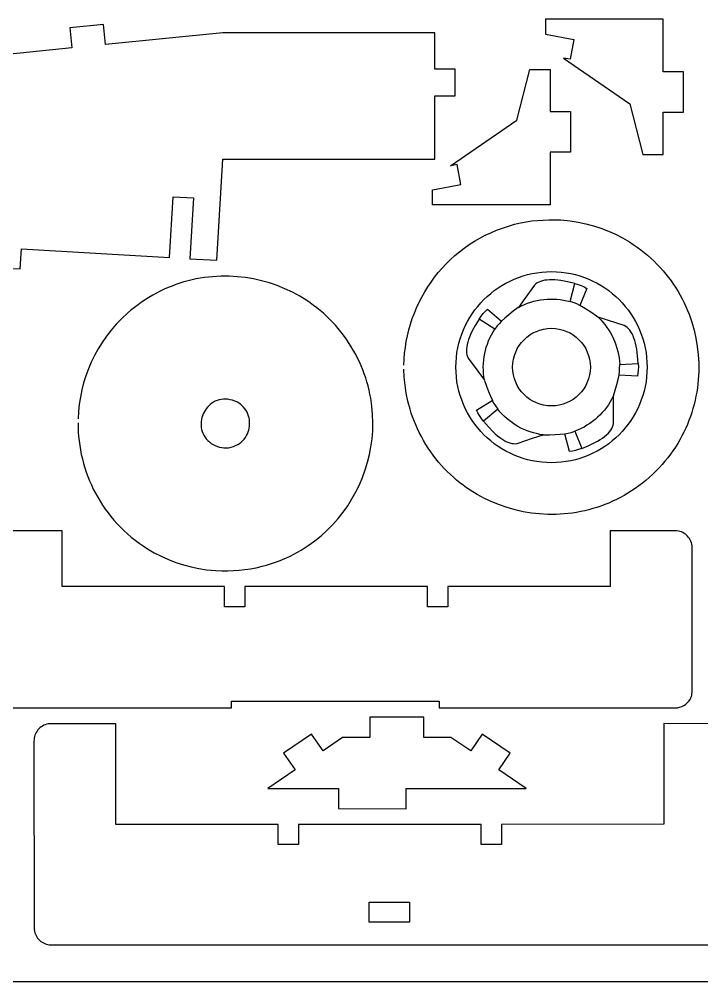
# Model space of a CAD drawing. Extents: x 279 to 859, y 491 to 871.
# Drawn here: x 657.4 to 744.2, y 491 to 613.5 of the extents above; entities that cross this region are included whole.
import ezdxf

# ---------------------------------------------------------------- set-up
doc = ezdxf.new("R2010")
doc.units = 0
doc.layers.get('0').update_dxf_attribs({"linetype": 'CONTINUOUS'})

msp = doc.modelspace()

# ---------------------------------------------------------------- linework, layer by layer
at = {"color": 3}
for p, q in [((668.123844, 612.812039), (663.852544, 612.384639)), ((663.852544, 612.384639), (664.109344, 609.817439)), ((668.380644, 610.244839), (668.123844, 612.812039)), ((739.307815, 613.470609), (724.343615, 613.470609)), ((724.343615, 613.470609), (724.343615, 611.588509)), ((739.308015, 606.792009), (739.307815, 613.470609)), ((683.329344, 611.740639), (668.380644, 610.244839)), ((710.287044, 611.740639), (683.329344, 611.740639)), ((710.287044, 607.135939), (710.287044, 611.740639)), ((724.343615, 611.588509), (727.948215, 610.907409)), ((727.948215, 610.907409), (727.469215, 608.372109)), ((664.109344, 609.817439), (649.160544, 608.321639)), ((727.469215, 608.372109), (726.624115, 608.531909)), ((726.624115, 608.531909), (735.077115, 602.720509)), ((712.867444, 607.135939), (710.287044, 607.135939)), ((712.867444, 603.706939), (712.867444, 607.135939)), ((720.714323, 600.626908), (722.365523, 607.077008)), ((722.365523, 607.077008), (724.945423, 607.077008)), ((724.945423, 607.077008), (724.945423, 601.715408)), ((741.888315, 606.792109), (739.308015, 606.792009)), ((741.888315, 601.632009), (741.888315, 606.792109)), ((710.287044, 595.673539), (710.287044, 603.706939)), ((710.287044, 603.706939), (712.867444, 603.706939)), ((735.077115, 602.720509), (736.728515, 596.270509)), ((724.945423, 601.715408), (727.525423, 601.715408)), ((727.525423, 601.715408), (727.525423, 596.555308)), ((739.308515, 596.270509), (739.308315, 601.632009)), ((739.308315, 601.632009), (741.888315, 601.632009)), ((712.261023, 594.815608), (720.714323, 600.626908)), ((724.945023, 596.555508), (724.944823, 589.876808)), ((727.525423, 596.555308), (724.945023, 596.555508)), ((682.553744, 582.806739), (683.329344, 595.673539)), ((683.329344, 595.673539), (710.287044, 595.673539)), ((736.728515, 596.270509), (739.308515, 596.270509)), ((713.106323, 594.975308), (712.261023, 594.815608)), ((713.585223, 592.440108), (713.106323, 594.975308)), ((709.980623, 591.758908), (713.585223, 592.440108)), ((709.980623, 589.876808), (709.980623, 591.758908)), ((676.525944, 583.157239), (677.014544, 590.882939)), ((677.014544, 590.882939), (679.585144, 590.727539)), ((679.585144, 590.727539), (679.119144, 583.000439)), ((724.944823, 589.876808), (709.980623, 589.876808)), ((722.626595, 587.80481), (723.341647, 587.879646)), ((723.341647, 587.879646), (724.059062, 587.92661)), ((724.059062, 587.92661), (724.786841, 587.948968)), ((724.786841, 587.948968), (725.532986, 587.949983)), ((725.532986, 587.949983), (726.305497, 587.932921)), ((726.305497, 587.932921), (727.489597, 587.820121)), ((717.377025, 586.315799), (718.108377, 586.626516)), ((718.108377, 586.626516), (718.858865, 586.908126)), ((718.858865, 586.908126), (719.628077, 587.159728)), ((719.628077, 587.159728), (720.415597, 587.380421)), ((720.415597, 587.380421), (721.171571, 587.558462)), ((721.171571, 587.558462), (721.905904, 587.698837)), ((721.905904, 587.698837), (722.626595, 587.80481)), ((727.489597, 587.820121), (728.482644, 587.666202)), ((728.482644, 587.666202), (729.467083, 587.458112)), ((729.467083, 587.458112), (730.439764, 587.197001)), ((730.439764, 587.197001), (731.397535, 586.884021)), ((731.397535, 586.884021), (732.337245, 586.520322)), ((715.301927, 585.218017), (715.973386, 585.610648)), ((715.973386, 585.610648), (716.665224, 585.976876)), ((716.665224, 585.976876), (717.377025, 586.315799)), ((732.337245, 586.520322), (733.255743, 586.107055)), ((733.255743, 586.107055), (734.149877, 585.645371)), ((734.149877, 585.645371), (735.016497, 585.136421)), ((657.559944, 581.724839), (657.714044, 584.269139)), ((657.714044, 584.269139), (676.525944, 583.157239)), ((713.41395, 583.890714), (714.021795, 584.357149)), ((714.021795, 584.357149), (714.651258, 584.799883)), ((714.651258, 584.799883), (715.301927, 585.218017)), ((735.016497, 585.136421), (735.507465, 584.819416)), ((735.507465, 584.819416), (735.984688, 584.490467)), ((735.984688, 584.490467), (736.448137, 584.149919)), ((679.119144, 583.000439), (682.553744, 582.806739)), ((712.26477, 582.890349), (712.828137, 583.40148)), ((712.828137, 583.40148), (713.41395, 583.890714)), ((736.448137, 584.149919), (736.897783, 583.798117)), ((736.897783, 583.798117), (737.333598, 583.435409)), ((737.333598, 583.435409), (737.755555, 583.06214)), ((737.755555, 583.06214), (738.163623, 582.678655)), ((655.458688, 581.795749), (657.559944, 581.724839)), ((710.713482, 581.234581), (711.207029, 581.805998)), ((711.207029, 581.805998), (711.724263, 582.358221)), ((711.724263, 582.358221), (712.26477, 582.890349)), ((738.163623, 582.678655), (738.557775, 582.2853)), ((738.557775, 582.2853), (738.937982, 581.882422)), ((738.937982, 581.882422), (739.304216, 581.470366)), ((680.444157, 580.517841), (679.924121, 580.421918)), ((680.965721, 580.598829), (680.444157, 580.517841)), ((682.012122, 580.716263), (680.965721, 580.598829)), ((683.060696, 580.774742), (682.012122, 580.716263)), ((684.108813, 580.774788), (683.060696, 580.774742)), ((685.153846, 580.716925), (684.108813, 580.774788)), ((686.193166, 580.601673), (685.153846, 580.716925)), ((687.224145, 580.429555), (686.193166, 580.601673)), ((709.799102, 580.037769), (710.244035, 580.644871)), ((710.244035, 580.644871), (710.713482, 581.234581)), ((739.304216, 581.470366), (739.656448, 581.049478)), ((739.656448, 581.049478), (739.99465, 580.620104)), ((739.99465, 580.620104), (740.318793, 580.182589)), ((676.354272, 579.326812), (675.858294, 579.109064)), ((676.854408, 579.529104), (676.354272, 579.326812)), ((677.358372, 579.716004), (676.854408, 579.529104)), ((677.865836, 579.887578), (677.358372, 579.716004)), ((678.376471, 580.043891), (677.865836, 579.887578)), ((678.88995, 580.185009), (678.376471, 580.043891)), ((679.405942, 580.310996), (678.88995, 580.185009)), ((679.924121, 580.421918), (679.405942, 580.310996)), ((688.244154, 580.201094), (687.224145, 580.429555)), ((689.250565, 579.916811), (688.244154, 580.201094)), ((690.24075, 579.577229), (689.250565, 579.916811)), ((691.21208, 579.182869), (690.24075, 579.577229)), ((708.984434, 578.774994), (709.379097, 579.414176)), ((709.379097, 579.414176), (709.799102, 580.037769)), ((740.318793, 580.182589), (740.62885, 579.73728)), ((740.62885, 579.73728), (740.92479, 579.284522)), ((740.92479, 579.284522), (741.206586, 578.824662)), ((673.922523, 578.082199), (673.452258, 577.786188)), ((674.398587, 578.362426), (673.922523, 578.082199)), ((674.880123, 578.626936), (674.398587, 578.362426)), ((675.366801, 578.875794), (674.880123, 578.626936)), ((675.858294, 579.109064), (675.366801, 578.875794)), ((692.161927, 578.734254), (691.21208, 579.182869)), ((693.087662, 578.231907), (692.161927, 578.734254)), ((693.986657, 577.676349), (693.087662, 578.231907)), ((708.272787, 577.453467), (708.615526, 578.121124)), ((708.615526, 578.121124), (708.984434, 578.774994)), ((741.206586, 578.824662), (741.47421, 578.358044)), ((741.47421, 578.358044), (741.727633, 577.885015)), ((672.530443, 577.146557), (672.079549, 576.802806)), ((672.988122, 577.474329), (672.530443, 577.146557)), ((673.452258, 577.786188), (672.988122, 577.474329)), ((694.425306, 577.378779), (693.986657, 577.676349)), ((694.856284, 577.068102), (694.425306, 577.378779)), ((695.279263, 576.744384), (694.856284, 577.068102)), ((707.95663, 576.772923), (708.272787, 577.453467)), ((741.727633, 577.885015), (741.966826, 577.405922)), ((741.966826, 577.405922), (742.191761, 576.921108)), ((742.191761, 576.921108), (742.402409, 576.430921)), ((671.199432, 576.067105), (670.458948, 575.37412)), ((671.635769, 576.44301), (671.199432, 576.067105)), ((672.079549, 576.802806), (671.635769, 576.44301)), ((695.693914, 576.407689), (695.279263, 576.744384)), ((696.099909, 576.058084), (695.693914, 576.407689)), ((696.496919, 575.695632), (696.099909, 576.058084)), ((696.884616, 575.3204), (696.496919, 575.695632)), ((707.405718, 575.376783), (707.667469, 576.080395)), ((707.667469, 576.080395), (707.95663, 576.772923)), ((742.402409, 576.430921), (742.598742, 575.935707)), ((742.598742, 575.935707), (742.780732, 575.43581)), ((669.765517, 574.65306), (669.118991, 573.905758)), ((670.458948, 575.37412), (669.765517, 574.65306)), ((697.262671, 574.932453), (696.884616, 575.3204)), ((697.630755, 574.531856), (697.262671, 574.932453)), ((697.98854, 574.118675), (697.630755, 574.531856)), ((706.966099, 573.939914), (707.17179, 574.662989)), ((707.17179, 574.662989), (707.405718, 575.376783)), ((742.780732, 575.43581), (742.94835, 574.931578)), ((742.94835, 574.931578), (743.240356, 573.911488)), ((669.118991, 573.905758), (668.519217, 573.134046)), ((698.335698, 573.692973), (697.98854, 574.118675)), ((698.6719, 573.254818), (698.335698, 573.692973)), ((698.996817, 572.804274), (698.6719, 573.254818)), ((706.641083, 572.469524), (706.789059, 573.208458)), ((706.789059, 573.208458), (706.966099, 573.939914)), ((743.240356, 573.911488), (743.474533, 572.878204)), ((667.966045, 572.339755), (667.459324, 571.524718)), ((668.519217, 573.134046), (667.966045, 572.339755)), ((699.310121, 572.341406), (698.996817, 572.804274)), ((699.611483, 571.86628), (699.310121, 572.341406)), ((706.522586, 571.724012), (706.641083, 572.469524)), ((743.474533, 572.878204), (743.650651, 571.834493)), ((666.998904, 570.690765), (666.584632, 569.83973)), ((667.459324, 571.524718), (666.998904, 570.690765)), ((699.900574, 571.378961), (699.611483, 571.86628)), ((700.177067, 570.879515), (699.900574, 571.378961)), ((700.440632, 570.368005), (700.177067, 570.879515)), ((706.375679, 570.216859), (706.43398, 570.972823)), ((706.43398, 570.972823), (706.522586, 571.724012)), ((743.650651, 571.834493), (743.768485, 570.783121)), ((743.768485, 570.783121), (743.827805, 569.726856)), ((666.584632, 569.83973), (666.21636, 568.973445)), ((700.680276, 569.867361), (700.440632, 570.368005)), ((700.903653, 569.363693), (700.680276, 569.867361)), ((706.348097, 569.457021), (706.375679, 570.216859)), ((743.827805, 569.726856), (743.828384, 568.668463)), ((666.21636, 568.973445), (665.893934, 568.09374)), ((701.110893, 568.857282), (700.903653, 569.363693)), ((701.302123, 568.348408), (701.110893, 568.857282)), ((701.477472, 567.837348), (701.302123, 568.348408)), ((706.386059, 567.939386), (706.346897, 568.957021)), ((743.828384, 568.668463), (743.769995, 567.61071)), ((665.617206, 567.202449), (665.386023, 566.301402)), ((665.893934, 568.09374), (665.617206, 567.202449)), ((701.637067, 567.324382), (701.477472, 567.837348)), ((701.781038, 566.809789), (701.637067, 567.324382)), ((706.481843, 566.919649), (706.386059, 567.939386)), ((743.769995, 567.61071), (743.652408, 566.556364)), ((665.386023, 566.301402), (665.200235, 565.392433)), ((701.909511, 566.293849), (701.781038, 566.809789)), ((702.022616, 565.77684), (701.909511, 566.293849)), ((706.635219, 565.899935), (706.481843, 566.919649)), ((706.84716, 564.882371), (706.635219, 565.899935)), ((743.571345, 566.031333), (743.475398, 565.508192)), ((743.652408, 566.556364), (743.571345, 566.031333)), ((665.200235, 565.392433), (665.059691, 564.477372)), ((702.12048, 565.259042), (702.022616, 565.77684)), ((702.271, 564.222194), (702.12048, 565.259042)), ((707.118637, 563.869082), (706.84716, 564.882371)), ((743.364537, 564.987285), (743.238734, 564.468959)), ((743.475398, 565.508192), (743.364537, 564.987285)), ((664.964241, 563.558052), (664.913732, 562.636305)), ((665.059691, 564.477372), (664.964241, 563.558052)), ((702.362094, 563.185539), (702.271, 564.222194)), ((707.277004, 563.364704), (707.118637, 563.869082)), ((707.450621, 562.862193), (707.277004, 563.364704)), ((742.942191, 563.441433), (742.771393, 562.932924)), ((743.097962, 563.953559), (742.942191, 563.441433)), ((743.238734, 564.468959), (743.097962, 563.953559)), ((664.905032, 562.136305), (664.911497, 561.55474)), ((702.394789, 562.151309), (702.362094, 563.185539)), ((702.370109, 561.121737), (702.394789, 562.151309)), ((707.639607, 562.361813), (707.450621, 562.862193)), ((707.844084, 561.863831), (707.639607, 562.361813)), ((742.585539, 562.42838), (742.384602, 561.928146)), ((742.771393, 562.932924), (742.585539, 562.42838)), ((664.911497, 561.55474), (664.935702, 560.973787)), ((664.935702, 560.973787), (664.97761, 560.393906)), ((702.28908, 560.099057), (702.370109, 561.121737)), ((708.064174, 561.368511), (707.844084, 561.863831)), ((708.299997, 560.876121), (708.064174, 561.368511)), ((741.937361, 560.941992), (741.691001, 560.456763)), ((742.168552, 561.432568), (741.937361, 560.941992)), ((742.384602, 561.928146), (742.168552, 561.432568)), ((664.97761, 560.393906), (665.037183, 559.815556)), ((665.037183, 559.815556), (665.114383, 559.239196)), ((702.152727, 559.085502), (702.28908, 560.099057)), ((708.563544, 560.364616), (708.299997, 560.876121)), ((708.84002, 559.865174), (708.563544, 560.364616)), ((709.129095, 559.377859), (708.84002, 559.865174)), ((741.429443, 559.977228), (741.152658, 559.503732)), ((741.691001, 560.456763), (741.429443, 559.977228)), ((665.114383, 559.239196), (665.209173, 558.665285)), ((665.209173, 558.665285), (665.321515, 558.094283)), ((701.962075, 558.083304), (702.152727, 559.085502)), ((709.430441, 558.902738), (709.129095, 559.377859)), ((709.74373, 558.439874), (709.430441, 558.902738)), ((740.553296, 558.576242), (740.230662, 558.122939)), ((740.860619, 559.036621), (740.553296, 558.576242)), ((741.152658, 559.503732), (740.860619, 559.036621)), ((665.321515, 558.094283), (665.451371, 557.526648)), ((665.451371, 557.526648), (665.598704, 556.962839)), ((701.71815, 557.094698), (701.962075, 558.083304)), ((710.068633, 557.989334), (709.74373, 558.439874)), ((710.404821, 557.551182), (710.068633, 557.989334)), ((710.751966, 557.125485), (710.404821, 557.551182)), ((739.539343, 557.238947), (739.170603, 556.80895)), ((739.892687, 557.677059), (739.539343, 557.238947)), ((740.230662, 558.122939), (739.892687, 557.677059)), ((665.598704, 556.962839), (665.763475, 556.403317)), ((665.763475, 556.403317), (665.945647, 555.848539)), ((701.074578, 555.16719), (701.421976, 556.121915)), ((701.421976, 556.121915), (701.71815, 557.094698)), ((711.109739, 556.712306), (710.751966, 557.125485)), ((711.477813, 556.311713), (711.109739, 556.712306)), ((711.855857, 555.923769), (711.477813, 556.311713)), ((738.786436, 556.387412), (738.386815, 555.974681)), ((739.170603, 556.80895), (738.786436, 556.387412)), ((665.945647, 555.848539), (666.145181, 555.298965)), ((666.145181, 555.298965), (666.362041, 554.755054)), ((700.676982, 554.232755), (701.074578, 555.16719)), ((712.243544, 555.54854), (711.855857, 555.923769)), ((712.640545, 555.186091), (712.243544, 555.54854)), ((713.046532, 554.836488), (712.640545, 555.186091)), ((713.461175, 554.499796), (713.046532, 554.836488)), ((737.104755, 554.801121), (736.660971, 554.44133)), ((737.541097, 555.177021), (737.104755, 554.801121)), ((737.971712, 555.571102), (737.541097, 555.177021)), ((738.386815, 555.974681), (737.971712, 555.571102)), ((666.362041, 554.755054), (666.596189, 554.217266)), ((666.596189, 554.217266), (666.847586, 553.686059)), ((666.847586, 553.686059), (667.116195, 553.161893)), ((700.230214, 553.320844), (700.676982, 554.232755)), ((713.884147, 554.17608), (713.461175, 554.499796)), ((714.315119, 553.865406), (713.884147, 554.17608)), ((714.753762, 553.567838), (714.315119, 553.865406)), ((715.652747, 553.012284), (714.753762, 553.567838)), ((735.752388, 553.769815), (735.288247, 553.45796)), ((736.210072, 554.097583), (735.752388, 553.769815)), ((736.660971, 554.44133), (736.210072, 554.097583)), ((667.116195, 553.161893), (667.401978, 552.645226)), ((667.401978, 552.645226), (667.704897, 552.136519)), ((699.193258, 551.573524), (699.735297, 552.433689)), ((699.735297, 552.433689), (700.230214, 553.320844)), ((716.578475, 552.50994), (715.652747, 553.012284)), ((717.528316, 552.061328), (716.578475, 552.50994)), ((733.373682, 552.368369), (732.882184, 552.135102)), ((733.860366, 552.617223), (733.373682, 552.368369)), ((734.341907, 552.881729), (733.860366, 552.617223)), ((734.817977, 553.161953), (734.341907, 552.881729)), ((735.288247, 553.45796), (734.817977, 553.161953)), ((667.704897, 552.136519), (668.024916, 551.636229)), ((668.024916, 551.636229), (668.361994, 551.144816)), ((668.361994, 551.144816), (668.716096, 550.66274)), ((698.605121, 550.742582), (699.193258, 551.573524)), ((718.499642, 551.66697), (717.528316, 552.061328)), ((719.489825, 551.327389), (718.499642, 551.66697)), ((720.496237, 551.043107), (719.489825, 551.327389)), ((730.363981, 551.200289), (729.850497, 551.059174)), ((730.874621, 551.3566), (730.363981, 551.200289)), ((731.382091, 551.528171), (730.874621, 551.3566)), ((731.88606, 551.715069), (731.382091, 551.528171)), ((732.386201, 551.917357), (731.88606, 551.715069)), ((732.882184, 552.135102), (732.386201, 551.917357)), ((668.716096, 550.66274), (669.087183, 550.190459)), ((669.087183, 550.190459), (669.475218, 549.728432)), ((697.294655, 549.177298), (697.971911, 549.943095)), ((697.971911, 549.943095), (698.605121, 550.742582)), ((721.516247, 550.814646), (720.496237, 551.043107)), ((722.547229, 550.642528), (721.516247, 550.814646)), ((723.586554, 550.527275), (722.547229, 550.642528)), ((724.631592, 550.46941), (723.586554, 550.527275)), ((725.679716, 550.469455), (724.631592, 550.46941)), ((726.728297, 550.527931), (725.679716, 550.469455)), ((727.774707, 550.645362), (726.728297, 550.527931)), ((728.296276, 550.726348), (727.774707, 550.645362)), ((728.816316, 550.822269), (728.296276, 550.726348)), ((729.3345, 550.933189), (728.816316, 550.822269)), ((729.850497, 551.059174), (729.3345, 550.933189)), ((669.475218, 549.728432), (669.880162, 549.277119)), ((669.880162, 549.277119), (670.301978, 548.836979)), ((670.301978, 548.836979), (670.740629, 548.408471)), ((696.574377, 548.447422), (697.294655, 549.177298)), ((662.878871, 548.388461), (654.295371, 548.367461)), ((662.899871, 541.292061), (662.878871, 548.388461)), ((670.740629, 548.408471), (671.196075, 547.992054)), ((671.196075, 547.992054), (671.668281, 547.588188)), ((671.668281, 547.588188), (672.157207, 547.19733)), ((695.008854, 547.104371), (695.812101, 547.755702)), ((695.812101, 547.755702), (696.574377, 548.447422)), ((732.548671, 548.392461), (732.547671, 541.301761)), ((740.857071, 548.392461), (732.548671, 548.392461)), ((741.056901, 548.380189), (740.857071, 548.392461)), ((741.252366, 548.349505), (741.056901, 548.380189)), ((741.442514, 548.301279), (741.252366, 548.349505)), ((741.62639, 548.236383), (741.442514, 548.301279)), ((741.80304, 548.15569), (741.62639, 548.236383)), ((741.97151, 548.06007), (741.80304, 548.15569)), ((742.130847, 547.950395), (741.97151, 548.06007)), ((742.280096, 547.827536), (742.130847, 547.950395)), ((742.418304, 547.692366), (742.280096, 547.827536)), ((742.544516, 547.545756), (742.418304, 547.692366)), ((742.65778, 547.388578), (742.544516, 547.545756)), ((672.157207, 547.19733), (672.662816, 546.819941)), ((672.662816, 546.819941), (673.18507, 546.45648)), ((673.18507, 546.45648), (673.723932, 546.107405)), ((693.283546, 545.931805), (694.165661, 546.49566)), ((694.165661, 546.49566), (695.008854, 547.104371)), ((742.75714, 547.221702), (742.65778, 547.388578)), ((742.841643, 547.046001), (742.75714, 547.221702)), ((742.910335, 546.862346), (742.841643, 547.046001)), ((742.962262, 546.671609), (742.910335, 546.862346)), ((742.996471, 546.474661), (742.962262, 546.671609)), ((743.009171, 527.998861), (742.996471, 546.474661)), ((673.723932, 546.107405), (674.590581, 545.598574)), ((674.590581, 545.598574), (675.484731, 545.136955)), ((675.484731, 545.136955), (676.403234, 544.723712)), ((691.406653, 544.94759), (691.889639, 545.175009)), ((691.889639, 545.175009), (692.363535, 545.415037)), ((692.363535, 545.415037), (692.828213, 545.667395)), ((692.828213, 545.667395), (693.283546, 545.931805)), ((676.403234, 544.723712), (677.342945, 544.360005)), ((677.342945, 544.360005), (678.300717, 544.046999)), ((678.300717, 544.046999), (679.273403, 543.785855)), ((679.273403, 543.785855), (680.257857, 543.577737)), ((687.56905, 543.685444), (688.325032, 543.863505)), ((688.325032, 543.863505), (688.859865, 544.009406)), ((688.859865, 544.009406), (689.386376, 544.169591)), ((689.386376, 544.169591), (689.904439, 544.343781)), ((689.904439, 544.343781), (690.413925, 544.531697)), ((690.413925, 544.531697), (690.914705, 544.73306)), ((690.914705, 544.73306), (691.406653, 544.94759)), ((680.257857, 543.577737), (681.250932, 543.423805)), ((681.250932, 543.423805), (682.434932, 543.311205)), ((682.434932, 543.311205), (683.207453, 543.294131)), ((683.207453, 543.294131), (683.95362, 543.295113)), ((683.95362, 543.295113), (684.681431, 543.317426)), ((684.681431, 543.317426), (685.398882, 543.364343)), ((685.398882, 543.364343), (686.113971, 543.439136)), ((686.113971, 543.439136), (686.834695, 543.545079)), ((686.834695, 543.545079), (687.56905, 543.685444)), ((732.547671, 541.301761), (711.921871, 541.292061)), ((683.521271, 541.287961), (662.899871, 541.292061)), ((683.521871, 538.711661), (683.521271, 541.287961)), ((686.122871, 541.292061), (686.101271, 538.711661)), ((709.324571, 541.278161), (686.122871, 541.292061)), ((709.330471, 538.711661), (709.324571, 541.278161)), ((711.921871, 541.292061), (711.904971, 538.712661)), ((686.101271, 538.711661), (683.521871, 538.711661)), ((711.904971, 538.712661), (709.330471, 538.711661)), ((742.934271, 527.437261), (743.009171, 527.998861)), ((684.408371, 525.848461), (684.408371, 526.708661)), ((684.408371, 526.708661), (710.818171, 526.708661)), ((710.818171, 526.708661), (710.818171, 525.848461)), ((742.374476, 526.484452), (742.564261, 526.695267)), ((742.564261, 526.695267), (742.722971, 526.930361)), ((742.722971, 526.930361), (742.934271, 527.437261)), ((654.630271, 525.848461), (684.408371, 525.848461)), ((710.818171, 525.848461), (740.834871, 525.848461)), ((740.834871, 525.848461), (741.116727, 525.868962)), ((741.116727, 525.868962), (741.394473, 525.926496)), ((741.394473, 525.926496), (741.663615, 526.018937)), ((741.663615, 526.018937), (741.919659, 526.144161)), ((741.919659, 526.144161), (742.15811, 526.300041)), ((742.15811, 526.300041), (742.374476, 526.484452)), ((708.869618, 524.662123), (701.990018, 524.662123)), ((701.990018, 524.662123), (701.990018, 522.082223)), ((708.869618, 522.082223), (708.869618, 524.662123)), ((659.799967, 523.045429), (659.686891, 522.893348)), ((659.925881, 523.186982), (659.799967, 523.045429)), ((660.064105, 523.317247), (659.925881, 523.186982)), ((660.214112, 523.435464), (660.064105, 523.317247)), ((660.375375, 523.540873), (660.214112, 523.435464)), ((660.547365, 523.632714), (660.375375, 523.540873)), ((660.729556, 523.710227), (660.547365, 523.632714)), ((660.92142, 523.772652), (660.729556, 523.710227)), ((661.122429, 523.819229), (660.92142, 523.772652)), ((669.706329, 523.837129), (661.122429, 523.819229)), ((669.706329, 511.029529), (669.706329, 523.837129)), ((739.376129, 523.844129), (739.375429, 511.046729)), ((747.796929, 523.841429), (739.376129, 523.844129)), ((659.30757, 521.802328), (659.299129, 521.597829)), ((659.332542, 522.001619), (659.30757, 521.802328)), ((659.373516, 522.194941), (659.332542, 522.001619)), ((659.429965, 522.381535), (659.373516, 522.194941)), ((659.501363, 522.560641), (659.429965, 522.381535)), ((659.58718, 522.731499), (659.501363, 522.560641)), ((659.686891, 522.893348), (659.58718, 522.731499)), ((694.597118, 522.502023), (691.049418, 520.072823)), ((696.054718, 520.373523), (694.597118, 522.502023)), ((698.550318, 522.082223), (696.054718, 520.373523)), ((701.990018, 522.082223), (698.550318, 522.082223)), ((712.309418, 522.082223), (708.869618, 522.082223)), ((714.850218, 520.366823), (712.309418, 522.082223)), ((716.293818, 522.504823), (714.850218, 520.366823)), ((719.857418, 520.099023), (716.293818, 522.504823)), ((659.299129, 521.597829), (659.310229, 497.637929)), ((691.049418, 520.072823), (692.491818, 517.966423)), ((718.413818, 517.960923), (719.857418, 520.099023)), ((692.491818, 517.966423), (689.018418, 515.606923)), ((721.893818, 515.606923), (718.413818, 517.960923)), ((689.018418, 515.606923), (698.028418, 515.610423)), ((698.028418, 515.610423), (698.028418, 513.030723)), ((706.627718, 513.027023), (706.627718, 515.606923)), ((706.627718, 515.606923), (721.893818, 515.606923)), ((698.028418, 513.030723), (706.627718, 513.027023)), ((690.348929, 511.025229), (669.706329, 511.029529)), ((690.349229, 508.449329), (690.348929, 511.025229)), ((692.950429, 511.029529), (692.928629, 508.449329)), ((716.152329, 511.015429), (692.950429, 511.029529)), ((716.157629, 508.449329), (716.152329, 511.015429)), ((739.375429, 511.046729), (718.732329, 511.029329)), ((718.732329, 511.029329), (718.732329, 508.450229)), ((692.928629, 508.449329), (690.349229, 508.449329)), ((718.732329, 508.450229), (716.157629, 508.449329)), ((659.310229, 497.637929), (659.349648, 497.435832)), ((659.349648, 497.435832), (659.404506, 497.240981)), ((659.404506, 497.240981), (659.474202, 497.05415)), ((659.474202, 497.05415), (659.558136, 496.87611)), ((659.558136, 496.87611), (659.655708, 496.707636)), ((659.655708, 496.707636), (659.766318, 496.549499)), ((659.766318, 496.549499), (659.889367, 496.402472)), ((659.889367, 496.402472), (660.024254, 496.267329)), ((660.024254, 496.267329), (660.17038, 496.144842)), ((660.17038, 496.144842), (660.327143, 496.035784)), ((660.327143, 496.035784), (660.493945, 495.940929)), ((660.493945, 495.940929), (660.670186, 495.861048)), ((660.670186, 495.861048), (660.855264, 495.796914)), ((660.855264, 495.796914), (661.048581, 495.749302)), ((661.048581, 495.749302), (661.249536, 495.718982)), ((661.249536, 495.718982), (661.457529, 495.706729)), ((661.457529, 495.706729), (747.662529, 495.706729))]:
    msp.add_line(p, q, dxfattribs=at)
at = {"color": 1}
for p, q in [((720.3751, 580.407388), (720.927173, 580.625057)), ((720.927173, 580.625057), (721.492042, 580.816181)), ((721.492042, 580.816181), (722.068943, 580.979997)), ((722.068943, 580.979997), (722.657113, 581.115741)), ((722.657113, 581.115741), (723.255787, 581.222649)), ((723.255787, 581.222649), (723.864201, 581.299958)), ((723.864201, 581.299958), (724.481593, 581.346903)), ((724.481593, 581.346903), (725.107197, 581.362721)), ((725.107197, 581.362721), (725.732793, 581.346902)), ((725.732793, 581.346902), (726.350176, 581.299955)), ((726.350176, 581.299955), (726.958583, 581.222644)), ((726.958583, 581.222644), (727.557249, 581.115733)), ((727.557249, 581.115733), (728.145412, 580.979985)), ((728.145412, 580.979985), (728.722308, 580.816164)), ((728.722308, 580.816164), (729.287171, 580.625035)), ((729.287171, 580.625035), (729.839239, 580.40736)), ((717.833416, 578.947607), (718.310049, 579.286542)), ((718.310049, 579.286542), (718.803298, 579.602752)), ((718.803298, 579.602752), (719.312399, 579.895472)), ((719.312399, 579.895472), (719.836588, 580.163939)), ((719.836588, 580.163939), (720.3751, 580.407388)), ((727.487397, 577.559221), (728.059197, 579.840821)), ((728.059197, 579.840821), (728.491143, 579.724185)), ((728.491143, 579.724185), (728.88931, 579.584008)), ((728.88931, 579.584008), (729.253596, 579.420338)), ((729.253596, 579.420338), (729.583897, 579.233221)), ((729.839239, 580.40736), (730.377748, 580.163904)), ((730.377748, 580.163904), (730.901934, 579.895432)), ((730.901934, 579.895432), (731.411033, 579.602705)), ((731.411033, 579.602705), (731.90428, 579.28649)), ((731.90428, 579.28649), (732.380913, 578.947548)), ((716.510847, 577.802083), (716.933051, 578.204614)), ((716.933051, 578.204614), (717.374162, 578.586709)), ((717.374162, 578.586709), (717.833416, 578.947607)), ((729.583897, 579.233221), (728.711797, 577.064721)), ((732.380913, 578.947548), (732.840168, 578.586645)), ((732.840168, 578.586645), (733.281279, 578.204544)), ((733.281279, 578.204544), (733.703485, 577.802008)), ((715.365319, 576.479523), (715.726217, 576.938774)), ((715.726217, 576.938774), (716.108315, 577.379882)), ((716.108315, 577.379882), (716.510847, 577.802083)), ((727.972588, 577.386162), (727.487397, 577.559221)), ((728.311847, 577.244021), (727.972588, 577.386162)), ((728.711797, 577.064721), (728.311847, 577.244021)), ((729.221525, 576.770494), (728.699797, 577.070121)), ((733.703485, 577.802008), (734.10602, 577.379803)), ((734.10602, 577.379803), (734.488121, 576.938691)), ((734.488121, 576.938691), (734.849024, 576.479437)), ((714.710174, 575.509645), (715.026383, 576.002892)), ((715.026383, 576.002892), (715.365319, 576.479523)), ((715.904997, 575.299521), (716.149268, 575.674551)), ((716.149268, 575.674551), (716.405585, 576.009933)), ((716.405585, 576.009933), (716.673808, 576.305735)), ((716.673808, 576.305735), (716.953797, 576.562021)), ((716.953797, 576.562021), (718.746797, 575.062321)), ((719.685422, 575.876058), (719.179307, 575.451832)), ((720.251725, 576.320591), (719.685422, 575.876058)), ((720.878197, 576.785421), (720.251725, 576.320591)), ((729.780997, 576.419858), (729.221525, 576.770494)), ((730.378269, 576.018204), (729.780997, 576.419858)), ((731.013397, 575.565521), (730.378269, 576.018204)), ((734.849024, 576.479437), (735.187966, 576.002804)), ((735.187966, 576.002804), (735.504182, 575.509556)), ((713.905544, 573.937848), (714.14899, 574.476359)), ((714.14899, 574.476359), (714.417455, 575.000546)), ((714.417455, 575.000546), (714.710174, 575.509645)), ((717.897897, 574.050721), (715.904997, 575.299521)), ((718.212535, 574.458674), (717.897897, 574.050721)), ((718.452622, 574.737421), (718.212535, 574.458674)), ((718.746797, 575.062321), (718.452622, 574.737421)), ((719.179307, 575.451832), (718.733397, 575.047921)), ((735.504182, 575.509556), (735.796908, 575.000458)), ((735.796908, 575.000458), (736.065381, 574.476272)), ((736.065381, 574.476272), (736.308836, 573.937763)), ((713.496762, 572.820906), (713.68788, 573.385775)), ((713.68788, 573.385775), (713.905544, 573.937848)), ((736.308836, 573.937763), (736.526511, 573.385695)), ((736.526511, 573.385695), (736.71764, 572.820831)), ((713.19722, 571.655831), (713.332954, 572.244003)), ((713.332954, 572.244003), (713.496762, 572.820906)), ((736.71764, 572.820831), (736.881461, 572.243936)), ((736.881461, 572.243936), (737.017209, 571.655773)), ((713.013028, 570.448732), (713.090323, 571.057152)), ((713.090323, 571.057152), (713.19722, 571.655831)), ((737.017209, 571.655773), (737.124121, 571.057106)), ((737.124121, 571.057106), (737.201432, 570.448699)), ((712.950297, 569.205721), (712.966098, 569.831334)), ((712.966098, 569.831334), (713.013028, 570.448732)), ((733.772855, 569.008427), (733.787497, 569.523421)), ((733.787497, 569.523421), (736.133997, 569.684621)), ((736.133997, 569.684621), (736.156449, 569.237701)), ((737.201432, 570.448699), (737.248379, 569.831316)), ((737.248379, 569.831316), (737.264197, 569.205721)), ((712.966115, 568.580117), (712.950297, 569.205721)), ((713.013059, 567.962726), (712.966115, 568.580117)), ((733.695497, 568.206021), (733.742435, 568.641821)), ((733.742435, 568.641821), (733.772855, 569.008427)), ((736.103214, 568.418673), (736.027397, 568.046621)), ((736.14621, 568.815708), (736.103214, 568.418673)), ((736.156449, 569.237701), (736.14621, 568.815708)), ((737.248352, 568.580134), (737.201382, 567.962759)), ((737.264197, 569.205721), (737.248352, 568.580134)), ((713.090367, 567.354313), (713.013059, 567.962726)), ((713.197273, 566.75564), (713.090367, 567.354313)), ((716.593397, 567.519821), (716.842113, 566.780377)), ((733.409047, 566.977233), (733.570769, 567.617432)), ((733.570769, 567.617432), (733.695497, 568.206021)), ((736.027397, 568.046621), (733.695497, 568.206021)), ((737.124051, 567.354359), (737.017123, 566.755698)), ((737.201382, 567.962759), (737.124051, 567.354359)), ((713.333014, 566.167472), (713.197273, 566.75564)), ((713.496828, 565.590573), (713.333014, 566.167472)), ((716.842113, 566.780377), (717.090247, 566.104496)), ((717.090247, 566.104496), (717.337782, 565.492177)), ((732.974997, 565.541821), (733.210425, 566.285379)), ((733.210425, 566.285379), (733.409047, 566.977233)), ((736.881361, 566.167539), (736.717529, 565.590648)), ((737.017123, 566.755698), (736.881361, 566.167539)), ((713.687949, 565.025707), (713.496828, 565.590573)), ((713.905614, 564.473637), (713.687949, 565.025707)), ((715.591297, 563.724521), (717.571597, 564.966321)), ((717.337782, 565.492177), (717.584697, 564.943421)), ((717.571597, 564.966321), (717.789697, 564.586146)), ((717.789697, 564.586146), (717.980647, 564.271633)), ((736.526391, 565.025787), (736.30871, 564.473721)), ((736.717529, 565.590648), (736.526391, 565.025787)), ((714.14906, 563.935126), (713.905614, 564.473637)), ((714.417523, 563.41094), (714.14906, 563.935126)), ((714.710239, 562.901841), (714.417523, 563.41094)), ((715.748558, 563.379023), (715.591297, 563.724521)), ((715.94706, 563.032633), (715.748558, 563.379023)), ((718.271497, 563.846421), (716.467897, 562.336921)), ((717.980647, 564.271633), (718.271497, 563.846421)), ((735.796775, 563.411029), (735.504048, 562.90193)), ((736.06525, 563.935214), (735.796775, 563.411029)), ((736.30871, 564.473721), (736.06525, 563.935214)), ((715.026444, 562.408594), (714.710239, 562.901841)), ((715.365375, 561.931962), (715.026444, 562.408594)), ((716.18683, 562.685288), (715.94706, 563.032633)), ((716.467897, 562.336921), (716.18683, 562.685288)), ((735.187834, 562.408682), (734.848896, 561.932048)), ((735.504048, 562.90193), (735.187834, 562.408682)), ((715.726268, 561.472709), (715.365375, 561.931962)), ((716.108359, 561.031599), (715.726268, 561.472709)), ((716.510885, 560.609396), (716.108359, 561.031599)), ((727.239447, 560.818858), (727.597532, 560.90321)), ((727.597532, 560.90321), (728.091797, 561.048321)), ((728.091797, 561.048321), (728.970197, 558.866521)), ((734.105901, 561.031679), (733.703372, 560.609471)), ((734.487997, 561.472792), (734.105901, 561.031679)), ((734.848896, 561.932048), (734.487997, 561.472792)), ((716.933081, 560.206863), (716.510885, 560.609396)), ((717.374185, 559.824765), (716.933081, 560.206863)), ((717.833432, 559.463864), (717.374185, 559.824765)), ((724.053497, 560.590721), (724.833646, 560.598644)), ((724.833646, 560.598644), (725.553185, 560.623358)), ((725.553185, 560.623358), (726.212105, 560.666279)), ((726.212105, 560.666279), (726.810397, 560.728821)), ((726.810397, 560.728821), (727.239447, 560.818858)), ((727.379597, 558.461821), (726.810397, 560.728821)), ((732.840071, 559.824829), (732.380825, 559.463923)), ((733.281174, 560.206933), (732.840071, 559.824829)), ((733.703372, 560.609471), (733.281174, 560.206933)), ((718.310058, 559.124926), (717.833432, 559.463864)), ((718.8033, 558.808713), (718.310058, 559.124926)), ((719.312395, 558.51599), (718.8033, 558.808713)), ((719.836578, 558.24752), (719.312395, 558.51599)), ((727.756786, 558.504594), (727.379597, 558.461821)), ((728.14756, 558.586358), (727.756786, 558.504594)), ((728.552002, 558.707029), (728.14756, 558.586358)), ((728.970197, 558.866521), (728.552002, 558.707029)), ((730.901874, 558.516031), (730.377697, 558.247555)), ((731.410963, 558.80876), (730.901874, 558.516031)), ((731.904201, 559.124979), (731.410963, 558.80876)), ((732.380825, 559.463923), (731.904201, 559.124979)), ((720.375086, 558.004068), (719.836578, 558.24752)), ((720.927155, 557.786396), (720.375086, 558.004068)), ((721.492022, 557.595269), (720.927155, 557.786396)), ((722.068922, 557.431451), (721.492022, 557.595269)), ((722.657092, 557.295705), (722.068922, 557.431451)), ((723.255768, 557.188795), (722.657092, 557.295705)), ((727.557237, 557.295713), (726.958575, 557.1888)), ((728.145394, 557.431463), (727.557237, 557.295713)), ((728.722282, 557.595286), (728.145394, 557.431463)), ((729.287138, 557.786419), (728.722282, 557.595286)), ((729.839197, 558.004096), (729.287138, 557.786419)), ((730.377697, 558.247555), (729.839197, 558.004096)), ((723.864187, 557.111485), (723.255768, 557.188795)), ((724.481585, 557.064539), (723.864187, 557.111485)), ((725.107197, 557.048721), (724.481585, 557.064539)), ((725.732792, 557.06454), (725.107197, 557.048721)), ((726.350172, 557.111488), (725.732792, 557.06454)), ((726.958575, 557.1888), (726.350172, 557.111488))]:
    msp.add_line(p, q, dxfattribs=at)
at = {"color": 5}
for p, q in [((722.926297, 579.637821), (721.724322, 577.939296)), ((723.094601, 579.785112), (722.926297, 579.637821)), ((723.283237, 579.914458), (723.094601, 579.785112)), ((723.492205, 580.025859), (723.283237, 579.914458)), ((723.721507, 580.119315), (723.492205, 580.025859)), ((723.971141, 580.194824), (723.721507, 580.119315)), ((724.241109, 580.252387), (723.971141, 580.194824)), ((724.531411, 580.292003), (724.241109, 580.252387)), ((724.842047, 580.313671), (724.531411, 580.292003)), ((725.173018, 580.31739), (724.842047, 580.313671)), ((725.524323, 580.303161), (725.173018, 580.31739)), ((725.895963, 580.270982), (725.524323, 580.303161)), ((726.287938, 580.220852), (725.895963, 580.270982)), ((727.132895, 580.066741), (726.287938, 580.220852)), ((728.059197, 579.840821), (727.132895, 580.066741)), ((727.486097, 577.553721), (728.059197, 579.840821)), ((721.724322, 577.939296), (720.895697, 576.794721)), ((720.895697, 576.794721), (721.277404, 576.991076)), ((721.277404, 576.991076), (721.666558, 577.167961)), ((721.666558, 577.167961), (722.062428, 577.325293)), ((722.062428, 577.325293), (722.46428, 577.46299)), ((722.46428, 577.46299), (722.87138, 577.580969)), ((722.87138, 577.580969), (723.282995, 577.679147)), ((723.282995, 577.679147), (723.698391, 577.757442)), ((723.698391, 577.757442), (724.116835, 577.815771)), ((724.116835, 577.815771), (724.537593, 577.854052)), ((724.537593, 577.854052), (724.959933, 577.872201)), ((724.959933, 577.872201), (725.38312, 577.870137)), ((725.38312, 577.870137), (725.806421, 577.847777)), ((725.806421, 577.847777), (726.229102, 577.805038)), ((726.229102, 577.805038), (726.650431, 577.741837)), ((726.650431, 577.741837), (727.069674, 577.658093)), ((727.069674, 577.658093), (727.486097, 577.553721)), ((715.403809, 574.48841), (714.996066, 573.732455)), ((715.904997, 575.299521), (715.403809, 574.48841)), ((717.902797, 574.047721), (715.904997, 575.299521)), ((732.36796, 575.121921), (731.023497, 575.556321)), ((731.023497, 575.556321), (731.32812, 575.25389)), ((731.32812, 575.25389), (731.616544, 574.93838)), ((731.616544, 574.93838), (731.888465, 574.610461)), ((731.888465, 574.610461), (732.143574, 574.270802)), ((734.354797, 574.503621), (732.36796, 575.121921)), ((734.546911, 574.389068), (734.354797, 574.503621)), ((734.728229, 574.249633), (734.546911, 574.389068)), ((714.827235, 573.375162), (714.681764, 573.031658)), ((714.996066, 573.732455), (714.827235, 573.375162)), ((717.275383, 572.92997), (717.465673, 573.311124)), ((717.465673, 573.311124), (717.67486, 573.683948)), ((717.67486, 573.683948), (717.902797, 574.047721)), ((721.963403, 573.019518), (722.343888, 573.304018)), ((722.343888, 573.304018), (722.751392, 573.551561)), ((722.751392, 573.551561), (723.183429, 573.759665)), ((723.183429, 573.759665), (723.637513, 573.925846)), ((723.637513, 573.925846), (724.11116, 574.047621)), ((724.11116, 574.047621), (724.601883, 574.122507)), ((724.601883, 574.122507), (725.107197, 574.148021)), ((725.107197, 574.148021), (725.612476, 574.122504)), ((725.612476, 574.122504), (726.103169, 574.047609)), ((726.103169, 574.047609), (726.576791, 573.92582)), ((726.576791, 573.92582), (727.030855, 573.759623)), ((727.030855, 573.759623), (727.462877, 573.551501)), ((727.462877, 573.551501), (727.870371, 573.303939)), ((727.870371, 573.303939), (728.250852, 573.019422)), ((732.143574, 574.270802), (732.381565, 573.920074)), ((732.381565, 573.920074), (732.602131, 573.558947)), ((732.602131, 573.558947), (732.804965, 573.188089)), ((732.804965, 573.188089), (732.98976, 572.808171)), ((734.898753, 574.085315), (734.728229, 574.249633)), ((735.058483, 573.896115), (734.898753, 574.085315)), ((735.207423, 573.682031), (735.058483, 573.896115)), ((735.345572, 573.443062), (735.207423, 573.682031)), ((735.472934, 573.179209), (735.345572, 573.443062)), ((735.58951, 572.890471), (735.472934, 573.179209)), ((714.385501, 572.083888), (714.333462, 571.795546)), ((714.460897, 572.386021), (714.385501, 572.083888)), ((714.559651, 572.701944), (714.460897, 572.386021)), ((714.681764, 573.031658), (714.559651, 572.701944)), ((716.819364, 571.743744), (716.952081, 572.145558)), ((716.952081, 572.145558), (717.104136, 572.541207)), ((717.104136, 572.541207), (717.275383, 572.92997)), ((720.761362, 571.561622), (721.008916, 571.969115)), ((721.008916, 571.969115), (721.293431, 572.349584)), ((721.293431, 572.349584), (721.612422, 572.700546)), ((721.612422, 572.700546), (721.963403, 573.019518)), ((728.250852, 573.019422), (728.601835, 572.700433)), ((728.601835, 572.700433), (728.920833, 572.349459)), ((728.920833, 572.349459), (729.205362, 571.968983)), ((729.205362, 571.968983), (729.452937, 571.561489)), ((732.98976, 572.808171), (733.156209, 572.419862)), ((733.156209, 572.419862), (733.304006, 572.023833)), ((733.304006, 572.023833), (733.432843, 571.620752)), ((735.6953, 572.576847), (735.58951, 572.890471)), ((735.790308, 572.238336), (735.6953, 572.576847)), ((735.874534, 571.874938), (735.790308, 572.238336)), ((714.30478, 571.520996), (714.299454, 571.260237)), ((714.299454, 571.260237), (714.317483, 571.013269)), ((714.333462, 571.795546), (714.30478, 571.520996)), ((714.317483, 571.013269), (714.358867, 570.780094)), ((714.358867, 570.780094), (714.423605, 570.560711)), ((716.538717, 570.508531), (716.612535, 570.924508)), ((716.612535, 570.924508), (716.706133, 571.336487)), ((716.706133, 571.336487), (716.819364, 571.743744)), ((720.387078, 570.6755), (720.553254, 571.12959)), ((720.553254, 571.12959), (720.761362, 571.561622)), ((729.452937, 571.561489), (729.661071, 571.129463)), ((729.661071, 571.129463), (729.827279, 570.675389)), ((733.432843, 571.620752), (733.542414, 571.21129)), ((733.542414, 571.21129), (733.632412, 570.796116)), ((733.632412, 570.796116), (733.70253, 570.3759)), ((735.94798, 571.486652), (735.874534, 571.874938)), ((736.062539, 570.635416), (735.94798, 571.486652)), ((714.423605, 570.560711), (714.511697, 570.355121)), ((714.511697, 570.355121), (715.75556, 568.687196)), ((716.437414, 569.243816), (716.451009, 569.667463)), ((716.451009, 569.667463), (716.484826, 570.089275)), ((716.484826, 570.089275), (716.538717, 570.508531)), ((720.164997, 569.205721), (720.190464, 569.711083)), ((720.190464, 569.711083), (720.265319, 570.201837)), ((720.265319, 570.201837), (720.387078, 570.6755)), ((729.827279, 570.675389), (729.949077, 570.20175)), ((729.949077, 570.20175), (730.023978, 569.711033)), ((730.023978, 569.711033), (730.049497, 569.205721)), ((733.70253, 570.3759), (733.752461, 569.951312)), ((733.752461, 569.951312), (733.781897, 569.523021)), ((733.781897, 569.523021), (736.133997, 569.684621)), ((736.133997, 569.684621), (736.062539, 570.635416)), ((715.75556, 568.687196), (716.588197, 567.545321)), ((716.444189, 568.819057), (716.437414, 569.243816)), ((716.471479, 568.393907), (716.444189, 568.819057)), ((716.519433, 567.969088), (716.471479, 568.393907)), ((720.190511, 568.700409), (720.164997, 569.205721)), ((720.265397, 568.209691), (720.190511, 568.700409)), ((730.023966, 568.700409), (729.949064, 568.209691)), ((730.049497, 569.205721), (730.023966, 568.700409)), ((716.588197, 567.545321), (716.519433, 567.969088)), ((720.387172, 567.736053), (720.265397, 568.209691)), ((720.553352, 567.281979), (720.387172, 567.736053)), ((720.761454, 566.849953), (720.553352, 567.281979)), ((729.661085, 567.281979), (729.452973, 566.849953)), ((729.827276, 567.736053), (729.661085, 567.281979)), ((729.949064, 568.209691), (729.827276, 567.736053)), ((721.008995, 566.442459), (720.761454, 566.849953)), ((721.293491, 566.061983), (721.008995, 566.442459)), ((721.61246, 565.711008), (721.293491, 566.061983)), ((728.920921, 566.061983), (728.601947, 565.711008)), ((729.205424, 566.442459), (728.920921, 566.061983)), ((729.452973, 566.849953), (729.205424, 566.442459)), ((681.913621, 564.612992), (681.711876, 564.459726)), ((682.128786, 564.749251), (681.913621, 564.612992)), ((682.356787, 564.867159), (682.128786, 564.749251)), ((682.597044, 564.965372), (682.356787, 564.867159)), ((682.848973, 565.042546), (682.597044, 564.965372)), ((683.111992, 565.097338), (682.848973, 565.042546)), ((683.38552, 565.128404), (683.111992, 565.097338)), ((683.668974, 565.1344), (683.38552, 565.128404)), ((683.961772, 565.113982), (683.668974, 565.1344)), ((684.263332, 565.065805), (683.961772, 565.113982)), ((684.56317, 564.990534), (684.263332, 565.065805)), ((684.843799, 564.892243), (684.56317, 564.990534)), ((685.10516, 564.77249), (684.843799, 564.892243)), ((685.347193, 564.632831), (685.10516, 564.77249)), ((685.569837, 564.474822), (685.347193, 564.632831)), ((721.963417, 565.39202), (721.61246, 565.711008)), ((722.343879, 565.107503), (721.963417, 565.39202)), ((722.751363, 564.859941), (722.343879, 565.107503)), ((723.183386, 564.651819), (722.751363, 564.859941)), ((723.637465, 564.485622), (723.183386, 564.651819)), ((727.03101, 564.651819), (726.576931, 564.485622)), ((727.463034, 564.859941), (727.03101, 564.651819)), ((727.870521, 565.107503), (727.463034, 564.859941)), ((728.250986, 565.39202), (727.870521, 565.107503)), ((728.601947, 565.711008), (728.250986, 565.39202)), ((732.570794, 564.786444), (732.342965, 564.426461)), ((732.781719, 565.158297), (732.570794, 564.786444)), ((732.975197, 565.541521), (732.781719, 565.158297)), ((732.977472, 564.128383), (732.975197, 565.541521)), ((680.924812, 563.485329), (680.815807, 563.258243)), ((681.050729, 563.703472), (680.924812, 563.485329)), ((681.192976, 563.911326), (681.050729, 563.703472)), ((681.350971, 564.10755), (681.192976, 563.911326)), ((681.524132, 564.290798), (681.350971, 564.10755)), ((681.711876, 564.459726), (681.524132, 564.290798)), ((685.773034, 564.300019), (685.569837, 564.474822)), ((685.956722, 564.109978), (685.773034, 564.300019)), ((686.120842, 563.906255), (685.956722, 564.109978)), ((686.265334, 563.690408), (686.120842, 563.906255)), ((686.390138, 563.46399), (686.265334, 563.690408)), ((686.495194, 563.22856), (686.390138, 563.46399)), ((718.275897, 563.850121), (716.467897, 562.336921)), ((718.551419, 563.520924), (718.275897, 563.850121)), ((718.841344, 563.206774), (718.551419, 563.520924)), ((724.111115, 564.363833), (723.637465, 564.485622)), ((724.601853, 564.288938), (724.111115, 564.363833)), ((725.107197, 564.263421), (724.601853, 564.288938)), ((725.612541, 564.288938), (725.107197, 564.263421)), ((726.10328, 564.363833), (725.612541, 564.288938)), ((726.576931, 564.485622), (726.10328, 564.363833)), ((731.56348, 563.422722), (731.27346, 563.115208)), ((731.838766, 563.744102), (731.56348, 563.422722)), ((732.098775, 564.078848), (731.838766, 563.744102)), ((732.342965, 564.426461), (732.098775, 564.078848)), ((733.003597, 562.047821), (732.977472, 564.128383)), ((680.560553, 562.287338), (680.544842, 562.035691)), ((680.596088, 562.53676), (680.560553, 562.287338)), ((680.650863, 562.782615), (680.596088, 562.53676)), ((680.724297, 563.023557), (680.650863, 562.782615)), ((680.815807, 563.258243), (680.724297, 563.023557)), ((686.580442, 562.985673), (686.495194, 563.22856)), ((686.645823, 562.736886), (686.580442, 562.985673)), ((686.691275, 562.483754), (686.645823, 562.736886)), ((686.71674, 562.227833), (686.691275, 562.483754)), ((686.722157, 561.97068), (686.71674, 562.227833)), ((716.467897, 562.336921), (717.0844, 561.609765)), ((719.145032, 562.908031), (718.841344, 563.206774)), ((719.461841, 562.625057), (719.145032, 562.908031)), ((719.791131, 562.358212), (719.461841, 562.625057)), ((720.13226, 562.107856), (719.791131, 562.358212)), ((730.320414, 562.280846), (729.976878, 562.033781)), ((730.651385, 562.543771), (730.320414, 562.280846)), ((730.969247, 562.822058), (730.651385, 562.543771)), ((731.27346, 563.115208), (730.969247, 562.822058)), ((680.544842, 562.035691), (680.549535, 561.783163)), ((680.549535, 561.783163), (680.575216, 561.531099)), ((680.575216, 561.531099), (680.622467, 561.280841)), ((680.622467, 561.280841), (680.691869, 561.033735)), ((680.691869, 561.033735), (680.784005, 560.791124)), ((686.44643, 560.720901), (686.542151, 560.960872)), ((686.542151, 560.960872), (686.617524, 561.207391)), ((686.617524, 561.207391), (686.672609, 561.458903)), ((686.672609, 561.458903), (686.707467, 561.713852)), ((686.707467, 561.713852), (686.722157, 561.97068)), ((717.0844, 561.609765), (717.677352, 560.988452)), ((717.677352, 560.988452), (717.964993, 560.71749)), ((720.484587, 561.874352), (720.13226, 562.107856)), ((720.847472, 561.658058), (720.484587, 561.874352)), ((721.220274, 561.459338), (720.847472, 561.658058)), ((721.60235, 561.27855), (721.220274, 561.459338)), ((721.993062, 561.116056), (721.60235, 561.27855)), ((722.391766, 560.972216), (721.993062, 561.116056)), ((722.797823, 560.847392), (722.391766, 560.972216)), ((728.487926, 561.214102), (728.089697, 561.053821)), ((728.089697, 561.053821), (728.970197, 558.866521)), ((728.876301, 561.392737), (728.487926, 561.214102)), ((729.254279, 561.589228), (728.876301, 561.392737)), ((729.621319, 561.803076), (729.254279, 561.589228)), ((729.976878, 562.033781), (729.621319, 561.803076)), ((732.300943, 560.777777), (732.485547, 560.983032)), ((732.485547, 560.983032), (732.643154, 561.190855)), ((732.643154, 561.190855), (732.773762, 561.401246)), ((732.773762, 561.401246), (732.877373, 561.614204)), ((732.877373, 561.614204), (732.953985, 561.829729)), ((732.953985, 561.829729), (733.003597, 562.047821)), ((680.784005, 560.791124), (680.899457, 560.554351)), ((680.899457, 560.554351), (681.038807, 560.324761)), ((681.038807, 560.324761), (681.202637, 560.103698)), ((681.202637, 560.103698), (681.39153, 559.892505)), ((681.39153, 559.892505), (681.606068, 559.692526)), ((681.606068, 559.692526), (681.846832, 559.505105)), ((685.441456, 559.505746), (685.660519, 559.673744)), ((685.660519, 559.673744), (685.858876, 559.857629)), ((685.858876, 559.857629), (686.036586, 560.055843)), ((686.036586, 560.055843), (686.193708, 560.26683)), ((686.193708, 560.26683), (686.330303, 560.489035)), ((686.330303, 560.489035), (686.44643, 560.720901)), ((717.964993, 560.71749), (718.246742, 560.472993)), ((718.246742, 560.472993), (718.522598, 560.254961)), ((718.522598, 560.254961), (718.79256, 560.063396)), ((718.79256, 560.063396), (719.056626, 559.898299)), ((719.056626, 559.898299), (719.314795, 559.759671)), ((719.314795, 559.759671), (719.567065, 559.647513)), ((720.739897, 559.483821), (722.710447, 560.151596)), ((722.710447, 560.151596), (724.053697, 560.590621)), ((723.210591, 560.741945), (722.797823, 560.847392)), ((723.629429, 560.656234), (723.210591, 560.741945)), ((724.053697, 560.590621), (723.629429, 560.656234)), ((730.626416, 559.600187), (730.97299, 559.790029)), ((730.97299, 559.790029), (731.29257, 559.98244)), ((731.29257, 559.98244), (731.585156, 560.177421)), ((731.585156, 560.177421), (731.850747, 560.374971)), ((731.850747, 560.374971), (732.089343, 560.57509)), ((732.089343, 560.57509), (732.300943, 560.777777)), ((681.846832, 559.505105), (682.093686, 559.347128)), ((682.093686, 559.347128), (682.350629, 559.216159)), ((682.350629, 559.216159), (682.616399, 559.1115)), ((682.616399, 559.1115), (682.889732, 559.032455)), ((682.889732, 559.032455), (683.169366, 558.97833)), ((683.169366, 558.97833), (683.454036, 558.948427)), ((683.454036, 558.948427), (683.742479, 558.942051)), ((683.742479, 558.942051), (684.033432, 558.958505)), ((684.033432, 558.958505), (684.356931, 559.023732)), ((684.356931, 559.023732), (684.659423, 559.112626)), ((684.659423, 559.112626), (684.940967, 559.22363)), ((684.940967, 559.22363), (685.201625, 559.355189)), ((685.201625, 559.355189), (685.441456, 559.505746)), ((719.567065, 559.647513), (719.813436, 559.561827)), ((719.813436, 559.561827), (720.053906, 559.502614)), ((720.053906, 559.502614), (720.288474, 559.469874)), ((720.288474, 559.469874), (720.517138, 559.463609)), ((720.517138, 559.463609), (720.739897, 559.483821)), ((728.970197, 558.866521), (729.85229, 559.228213)), ((729.85229, 559.228213), (730.626416, 559.600187)), ((701.904029, 501.147929), (707.064829, 501.147929)), ((701.904029, 498.567629), (701.904029, 501.147929)), ((707.064829, 501.147929), (707.064829, 498.567629)), ((707.064829, 498.567629), (701.904029, 498.567629))]:
    msp.add_line(p, q, dxfattribs=at)
at = {"color": 7}
msp.add_line((858.559376, 491.005032), (278.559376, 491.005032), dxfattribs=at)

doc.saveas('drawing.dxf')
